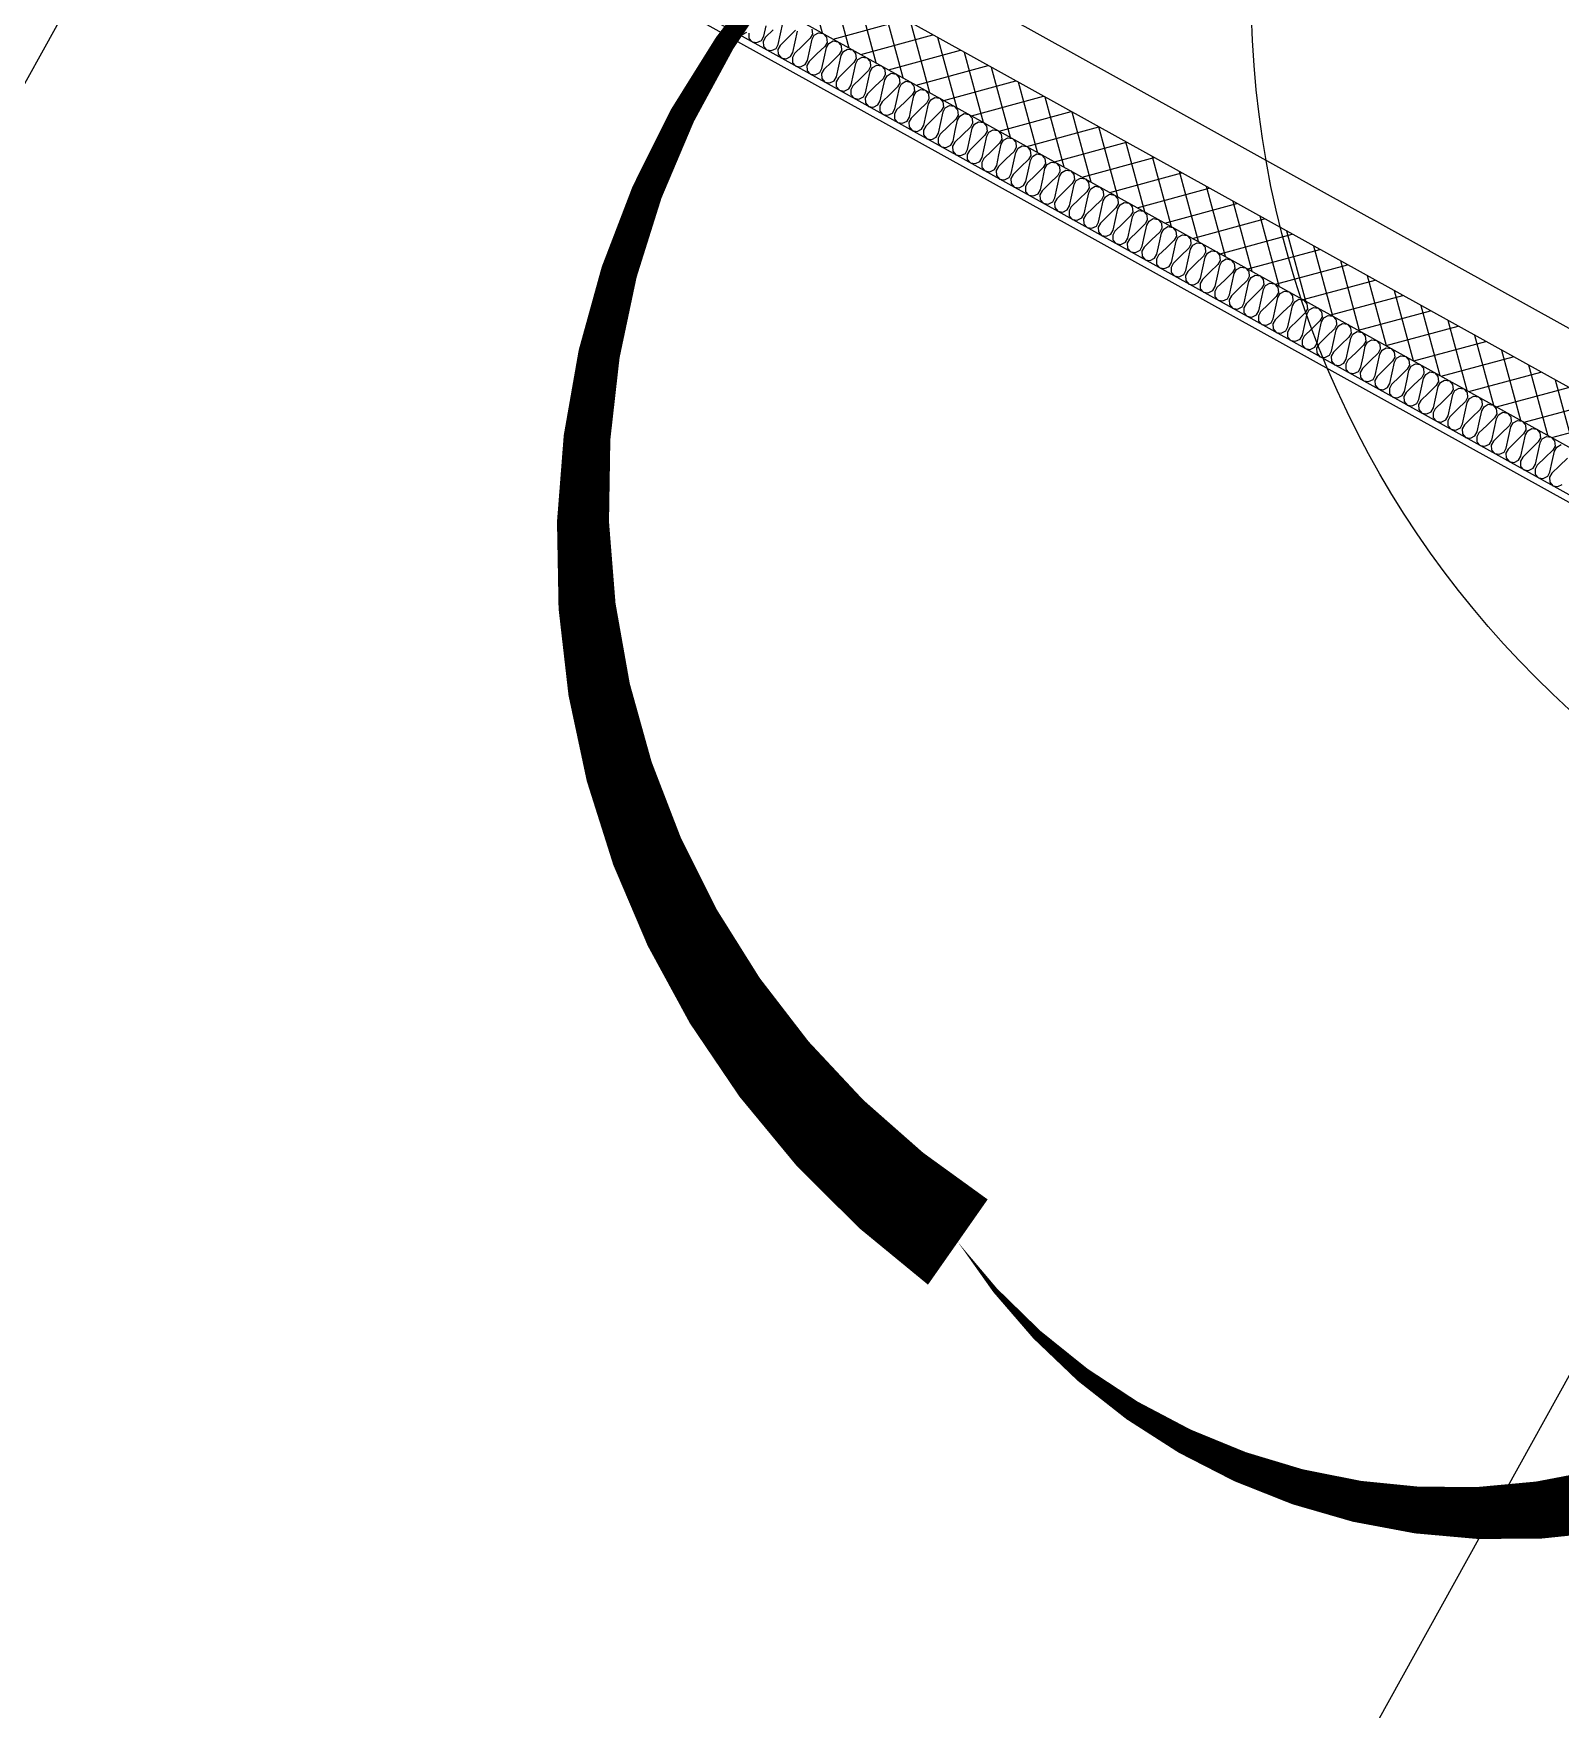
# Model space of a CAD drawing. Header units: millimetres. Extents: x -21000 to 567700, y 435000 to 850800.
# Drawn here: x 281329 to 285732, y 597867 to 602697 of the extents above; entities that cross this region are included whole.
import ezdxf
from ezdxf.xclip import XClip

# ---------------------------------------------------------------- set-up
doc = ezdxf.new("R2010")
doc.units = ezdxf.units.MM
doc.header["$LTSCALE"] = 700
doc.header["$XCLIPFRAME"] = 2
doc.linetypes.add('AB_Pbase$0$주차장기둥$0$CEN', pattern=[62, 60, -1, 0, -1])
doc.layers.get('0').update_dxf_attribs({"color": 2})
doc.layers.get('Defpoints').update_dxf_attribs({"color": 171})
for name, color, linetype in [('AB_Pbase$0$ELE8', 8, 'Continuous'), ('AB_Pbase$0$FIN', 6, 'Continuous'), ('AB_Pbase$0$INS', 8, 'Continuous'), ('AB_Pbase$0$WAL', 3, 'Continuous'), ('AB_Pbase$0$주차장기둥$0$CEN_P', 244, 'AB_Pbase$0$주차장기둥$0$CEN'), ('SYM', 7, 'Continuous')]:
    doc.layers.add(name, color=color, linetype=linetype)

# ---------------------------------------------------------------- blocks, each defined once
blk = doc.blocks.new('AB_Pbase$0$주차장기둥$0$cen 2bl 지하')
at = {"layer": 'AB_Pbase$0$주차장기둥$0$CEN_P', "color": 5}
for p, q in [((-17985.7, 66583), (-17985.7, 259281.2)), ((-23685.7, 66560), (-23685.7, 98983)), ((-119385.7, 93183), (119274.2, 93183))]:
    blk.add_line(p, q, dxfattribs=at)
blk = doc.blocks.new('AB_Pbase$0$주차장기둥')
at = {"rotation": 1.99999810188403}
blk.add_blockref('AB_Pbase$0$주차장기둥$0$cen 2bl 지하', (36991.8, -11666.7), dxfattribs=at)
blk = doc.blocks.new('AB_Pbase')
at = {"layer": 'AB_Pbase$0$ELE8'}
h = blk.add_hatch(dxfattribs=at)
h.set_pattern_fill('NET', color=256, scale=20, angle=15.182184)
h.paths.add_polyline_path([(273083.7, 576687.4), (271540, 577543.1), (269067.7, 573082.9), (269198.9, 573010.2), (271598.5, 577339.2), (273011, 576556.2)])
h.paths.add_polyline_path([(271036.4, 571991.6), (269969.4, 572583.1), (269896.7, 572451.9), (270963.7, 571860.4)])
h.paths.add_polyline_path([(267533.6, 573933.3), (268338.2, 573487.2), (268265.5, 573356), (267460.8, 573802.1)])
h.paths.add_polyline_path([(265762.5, 574915), (265689.7, 574783.8), (266666.9, 574242.1), (266739.6, 574373.3)])
h.paths.add_polyline_path([(282834.2, 606034.8), (283184, 605840.9), (283169.5, 605814.7), (283344.4, 605717.8), (283358.9, 605743.9), (283971.2, 605404.6), (286695.8, 610320), (286564.6, 610392.7), (286254.3, 609833), (283267.5, 611488.6), (283194.8, 611357.4), (286181.6, 609701.8), (283912.7, 605608.5), (280799.1, 607334.5), (280726.3, 607203.3), (282834.2, 606034.9)])
h.paths.add_polyline_path([(284863.4, 564098.5), (284936.1, 564229.7), (285618.3, 563851.5), (285545.6, 563720.4)])
h.paths.add_polyline_path([(288106.1, 564564.9), (288237.3, 564492.2), (288615.4, 565174.4), (288484.2, 565247.1)])
h.paths.add_polyline_path([(287614.8, 563328), (287687.5, 563459.2), (288859.5, 562809.5), (288786.8, 562678.3)])
h.paths.add_polyline_path([(290056.1, 561894.8), (289924.9, 561967.5), (289110.4, 560498.1), (289241.6, 560425.4)])
h.paths.add_polyline_path([(281687.8, 603760.5), (279492.5, 604977.4), (279630.7, 605226.6), (279761.9, 605153.9), (279696.4, 605035.8), (281760.5, 603891.7), (281687.8, 603760.5)])
h.paths.add_polyline_path([(282125.1, 603518.1), (286585.7, 601045.6), (286658.4, 601176.7), (282197.8, 603649.3), (282125.1, 603518.1)])
h.paths.add_polyline_path([(287197.9, 600706.2), (287270.6, 600837.4), (288119, 600367.1), (274239.1, 575327.1), (274107.9, 575399.8), (274340.4, 575819.3), (273623.2, 576216.8), (273695.9, 576348), (274413.1, 575950.5), (287915.1, 600308.6), (287197.9, 600706.2)])
at = {"layer": 'AB_Pbase$0$FIN'}
for p, q in [((287724.8, 600254.1), (279302.2, 604922.8)), ((287752, 600261.9), (279329.4, 604930.6))]:
    blk.add_line(p, q, dxfattribs=at)
at = {"layer": 'AB_Pbase$0$INS'}
for points in [[(283350.3, 602707), (283359.5, 602696.4), (283373.4, 602694.2), (283386.5, 602700.6)], [(283391.8, 602697.7), (283392.3, 602683.7), (283401.5, 602673.1), (283415.4, 602670.9), (283428.5, 602677.3), (283434.9, 602688.9), (283441.6, 602719.5)], [(283462.6, 602707.9), (283440.2, 602686), (283433.8, 602674.4), (283434.3, 602660.4), (283443.5, 602649.8), (283457.4, 602647.6), (283470.5, 602654.1), (283476.9, 602665.6), (283483.6, 602696.2), (283490.3, 602726.8)], [(283527, 602706.5), (283504.6, 602684.6), (283482.2, 602662.7), (283475.8, 602651.2), (283476.2, 602637.2), (283485.5, 602626.6), (283499.3, 602624.4), (283512.5, 602630.8), (283518.9, 602642.3), (283525.6, 602672.9), (283532.2, 602703.5)], [(283573.8, 602709.3), (283575.4, 602694.7), (283569, 602683.2), (283546.6, 602661.3), (283524.1, 602639.4), (283517.7, 602627.9), (283518.2, 602613.9), (283527.4, 602603.3), (283541.3, 602601.1), (283554.5, 602607.5), (283560.9, 602619.1), (283567.6, 602649.7), (283574.2, 602680.3), (283580.6, 602691.8), (283592.7, 602698.8), (283606.6, 602696.6), (283615.8, 602686), (283617.4, 602671.5), (283611, 602659.9), (283588.5, 602638), (283566.1, 602616.2), (283559.7, 602604.6), (283560.2, 602590.6), (283569.4, 602580), (283583.3, 602577.8), (283596.5, 602584.3), (283602.9, 602595.8), (283609.5, 602626.4), (283616.2, 602657), (283622.6, 602668.6), (283634.7, 602675.6), (283648.6, 602673.4), (283657.8, 602662.8), (283659.3, 602648.2), (283652.9, 602636.7), (283630.5, 602614.8), (283608.1, 602592.9), (283601.7, 602581.4), (283602.2, 602567.4), (283611.4, 602556.8), (283625.3, 602554.6), (283638.4, 602561), (283644.8, 602572.5), (283651.5, 602603.1), (283658.2, 602633.7), (283664.6, 602645.3), (283676.7, 602652.3), (283690.6, 602650.1), (283699.8, 602639.5), (283701.3, 602624.9), (283694.9, 602613.4), (283672.5, 602591.5), (283650.1, 602569.6), (283643.7, 602558.1), (283644.2, 602544.1), (283653.4, 602533.5), (283667.3, 602531.3), (283680.4, 602537.7), (283686.8, 602549.3), (283693.5, 602579.9), (283700.2, 602610.5), (283706.6, 602622), (283718.7, 602629), (283732.6, 602626.8), (283741.8, 602616.2), (283743.3, 602601.7), (283736.9, 602590.1), (283714.5, 602568.2), (283692.1, 602546.4), (283685.7, 602534.8), (283686.2, 602520.8), (283695.4, 602510.2), (283709.2, 602508), (283722.4, 602514.5), (283728.8, 602526), (283735.5, 602556.6), (283742.2, 602587.2), (283748.6, 602598.7), (283760.7, 602605.8), (283774.5, 602603.6), (283783.8, 602593), (283785.3, 602578.4), (283778.9, 602566.8), (283756.5, 602545), (283734.1, 602523.1), (283727.7, 602511.5), (283728.1, 602497.6), (283737.4, 602487), (283751.2, 602484.8), (283764.4, 602491.2), (283770.8, 602502.7), (283777.5, 602533.3), (283784.1, 602563.9), (283790.5, 602575.5), (283802.6, 602582.5), (283816.5, 602580.3), (283825.7, 602569.7), (283827.3, 602555.1), (283820.9, 602543.6), (283798.5, 602521.7), (283776, 602499.8), (283769.6, 602488.3), (283770.1, 602474.3), (283779.3, 602463.7), (283793.2, 602461.5), (283806.4, 602467.9), (283812.8, 602479.5), (283819.4, 602510.1), (283826.1, 602540.7), (283832.5, 602552.2), (283844.6, 602559.2), (283858.5, 602557), (283867.7, 602546.4), (283869.3, 602531.9), (283862.9, 602520.3), (283840.4, 602498.4), (283818, 602476.6), (283811.6, 602465), (283812.1, 602451), (283821.3, 602440.4), (283835.2, 602438.2), (283848.4, 602444.6), (283854.8, 602456.2), (283861.4, 602486.8), (283868.1, 602517.4), (283874.5, 602528.9), (283886.6, 602535.9), (283900.5, 602533.7), (283909.7, 602523.2), (283911.2, 602508.6), (283904.8, 602497), (283882.4, 602475.2), (283860, 602453.3), (283853.6, 602441.7), (283854.1, 602427.8), (283863.3, 602417.2), (283877.2, 602415), (283890.3, 602421.4), (283896.7, 602432.9), (283903.4, 602463.5), (283910.1, 602494.1), (283916.5, 602505.7), (283928.6, 602512.7), (283942.5, 602510.5), (283951.7, 602499.9), (283953.2, 602485.3), (283946.8, 602473.8), (283924.4, 602451.9), (283902, 602430), (283895.6, 602418.5), (283896.1, 602404.5), (283905.3, 602393.9), (283919.2, 602391.7), (283932.3, 602398.1), (283938.7, 602409.7), (283945.4, 602440.3), (283952.1, 602470.9), (283958.5, 602482.4), (283970.6, 602489.4), (283984.5, 602487.2), (283993.7, 602476.6), (283995.2, 602462), (283988.8, 602450.5), (283966.4, 602428.6), (283944, 602406.7), (283937.6, 602395.2), (283938.1, 602381.2), (283947.3, 602370.6), (283961.1, 602368.4), (283974.3, 602374.8), (283980.7, 602386.4), (283987.4, 602417), (283994.1, 602447.6), (284000.4, 602459.1), (284012.6, 602466.1), (284026.4, 602463.9), (284035.7, 602453.3), (284037.2, 602438.8), (284030.8, 602427.2), (284008.4, 602405.4), (283986, 602383.5), (283979.6, 602371.9), (283980, 602357.9), (283989.3, 602347.3), (284003.1, 602345.1), (284016.3, 602351.6), (284022.7, 602363.1), (284029.4, 602393.7), (284036, 602424.3), (284042.4, 602435.9), (284054.5, 602442.9), (284068.4, 602440.7), (284077.6, 602430.1), (284079.2, 602415.5), (284072.8, 602404), (284050.4, 602382.1), (284027.9, 602360.2), (284021.5, 602348.7), (284022, 602334.7), (284031.2, 602324.1), (284045.1, 602321.9), (284058.3, 602328.3), (284064.7, 602339.8), (284071.3, 602370.4), (284078, 602401.1), (284084.4, 602412.6), (284096.5, 602419.6), (284110.4, 602417.4), (284119.6, 602406.8), (284121.1, 602392.2), (284114.8, 602380.7), (284092.3, 602358.8), (284069.9, 602336.9), (284063.5, 602325.4), (284064, 602311.4), (284073.2, 602300.8), (284087.1, 602298.6), (284100.3, 602305), (284106.7, 602316.6), (284113.3, 602347.2), (284120, 602377.8), (284126.4, 602389.3), (284138.5, 602396.3), (284152.4, 602394.1), (284161.6, 602383.5), (284163.1, 602369), (284156.7, 602357.4), (284134.3, 602335.5), (284111.9, 602313.7), (284105.5, 602302.1), (284106, 602288.1), (284115.2, 602277.5), (284129.1, 602275.3), (284142.2, 602281.8), (284148.6, 602293.3), (284155.3, 602323.9), (284162, 602354.5), (284168.4, 602366.1), (284180.5, 602373.1), (284194.4, 602370.9), (284203.6, 602360.3), (284205.1, 602345.7), (284198.7, 602334.2), (284176.3, 602312.3), (284153.9, 602290.4), (284147.5, 602278.9), (284148, 602264.9), (284157.2, 602254.3), (284171.1, 602252.1), (284184.2, 602258.5), (284190.6, 602270), (284197.3, 602300.6), (284204, 602331.2), (284210.4, 602342.8), (284222.5, 602349.8), (284236.3, 602347.6), (284245.6, 602337), (284247.1, 602322.4), (284240.7, 602310.9), (284218.3, 602289), (284195.9, 602267.1), (284189.5, 602255.6), (284190, 602241.6), (284199.2, 602231), (284213, 602228.8), (284226.2, 602235.2), (284232.6, 602246.8), (284239.3, 602277.4), (284245.9, 602308), (284252.3, 602319.5), (284264.5, 602326.5), (284278.3, 602324.3), (284287.6, 602313.7), (284289.1, 602299.2), (284282.7, 602287.6), (284260.3, 602265.7), (284237.9, 602243.9), (284231.5, 602232.3), (284231.9, 602218.3), (284241.2, 602207.7), (284255, 602205.5), (284268.2, 602212), (284274.6, 602223.5), (284281.3, 602254.1), (284287.9, 602284.7), (284294.3, 602296.3), (284306.4, 602303.3), (284320.3, 602301.1), (284329.5, 602290.5), (284331.1, 602275.9), (284324.7, 602264.3), (284302.2, 602242.5), (284279.8, 602220.6), (284273.4, 602209), (284273.9, 602195.1), (284283.1, 602184.5), (284297, 602182.3), (284310.2, 602188.7), (284316.6, 602200.2), (284323.2, 602230.8), (284329.9, 602261.4), (284336.3, 602273), (284348.4, 602280), (284362.3, 602277.8), (284371.5, 602267.2), (284373, 602252.6), (284366.6, 602241.1), (284344.2, 602219.2), (284321.8, 602197.3), (284315.4, 602185.8), (284315.9, 602171.8), (284325.1, 602161.2), (284339, 602159), (284352.2, 602165.4), (284358.6, 602177), (284365.2, 602207.6), (284371.9, 602238.2), (284378.3, 602249.7), (284390.4, 602256.7), (284404.3, 602254.5), (284413.5, 602243.9), (284415, 602229.4), (284408.6, 602217.8), (284386.2, 602195.9), (284363.8, 602174.1), (284357.4, 602162.5), (284357.9, 602148.5), (284367.1, 602137.9), (284381, 602135.7), (284394.1, 602142.2), (284400.5, 602153.7), (284407.2, 602184.3), (284413.9, 602214.9), (284420.3, 602226.4), (284432.4, 602233.5), (284446.3, 602231.2), (284455.5, 602220.7), (284457, 602206.1), (284450.6, 602194.5), (284428.2, 602172.7), (284405.8, 602150.8), (284399.4, 602139.2), (284399.9, 602125.3), (284409.1, 602114.7), (284423, 602112.5), (284436.1, 602118.9), (284442.5, 602130.4), (284449.2, 602161), (284455.9, 602191.6), (284462.3, 602203.2), (284474.4, 602210.2), (284488.2, 602208), (284497.5, 602197.4), (284499, 602182.8), (284492.6, 602171.3), (284470.2, 602149.4), (284447.8, 602127.5), (284441.4, 602116), (284441.8, 602102), (284451.1, 602091.4), (284464.9, 602089.2), (284478.1, 602095.6), (284484.5, 602107.2), (284491.2, 602137.8), (284497.8, 602168.4), (284504.2, 602179.9), (284516.4, 602186.9), (284530.2, 602184.7), (284539.4, 602174.1), (284541, 602159.5), (284534.6, 602148), (284512.2, 602126.1), (284489.7, 602104.2), (284483.3, 602092.7), (284483.8, 602078.7), (284493, 602068.1), (284506.9, 602065.9), (284520.1, 602072.3), (284526.5, 602083.9), (284533.2, 602114.5), (284539.8, 602145.1), (284546.2, 602156.6), (284558.3, 602163.6), (284572.2, 602161.4), (284581.4, 602150.8), (284583, 602136.3), (284576.6, 602124.7), (284554.1, 602102.9), (284531.7, 602081), (284525.3, 602069.4), (284525.8, 602055.4), (284535, 602044.9), (284548.9, 602042.7), (284562.1, 602049.1), (284568.5, 602060.6), (284575.1, 602091.2), (284581.8, 602121.8), (284588.2, 602133.4), (284600.3, 602140.4), (284614.2, 602138.2), (284623.4, 602127.6), (284624.9, 602113), (284618.5, 602101.5), (284596.1, 602079.6), (284573.7, 602057.7), (284567.3, 602046.2), (284567.8, 602032.2), (284577, 602021.6), (284590.9, 602019.4), (284604, 602025.8), (284610.4, 602037.4), (284617.1, 602068), (284623.8, 602098.6), (284630.2, 602110.1), (284642.3, 602117.1), (284656.2, 602114.9), (284665.4, 602104.3), (284666.9, 602089.7), (284660.5, 602078.2), (284638.1, 602056.3), (284615.7, 602034.4), (284609.3, 602022.9), (284609.8, 602008.9), (284619, 601998.3), (284632.9, 601996.1), (284646, 602002.5), (284652.4, 602014.1), (284659.1, 602044.7), (284665.8, 602075.3), (284672.2, 602086.8), (284684.3, 602093.8), (284698.2, 602091.6), (284707.4, 602081), (284708.9, 602066.5), (284702.5, 602054.9), (284680.1, 602033), (284657.7, 602011.2), (284651.3, 601999.6), (284651.8, 601985.6), (284661, 601975), (284674.9, 601972.8), (284688, 601979.3), (284694.4, 601990.8), (284701.1, 602021.4), (284707.8, 602052), (284714.2, 602063.6), (284726.3, 602070.6), (284740.1, 602068.4), (284749.4, 602057.8), (284750.9, 602043.2), (284744.5, 602031.7), (284722.1, 602009.8), (284699.7, 601987.9), (284693.3, 601976.4), (284693.7, 601962.4), (284703, 601951.8), (284716.8, 601949.6), (284730, 601956), (284736.4, 601967.5), (284743.1, 601998.1), (284749.7, 602028.7), (284756.1, 602040.3), (284768.3, 602047.3), (284782.1, 602045.1), (284791.3, 602034.5), (284792.9, 602019.9), (284786.5, 602008.4), (284764.1, 601986.5), (284741.6, 601964.6), (284735.2, 601953.1), (284735.7, 601939.1), (284744.9, 601928.5), (284758.8, 601926.3), (284772, 601932.7), (284778.4, 601944.3), (284785.1, 601974.9), (284791.7, 602005.5), (284798.1, 602017), (284810.2, 602024), (284824.1, 602021.8), (284833.3, 602011.2), (284834.9, 601996.7), (284828.5, 601985.1), (284806, 601963.2), (284783.6, 601941.4), (284777.2, 601929.8), (284777.7, 601915.8), (284786.9, 601905.2), (284800.8, 601903), (284814, 601909.5), (284820.4, 601921), (284827, 601951.6), (284833.7, 601982.2), (284840.1, 601993.8), (284852.2, 602000.8), (284866.1, 601998.6), (284875.3, 601988), (284876.8, 601973.4), (284870.4, 601961.8), (284848, 601940), (284825.6, 601918.1), (284819.2, 601906.6), (284819.7, 601892.6), (284828.9, 601882), (284842.8, 601879.8), (284855.9, 601886.2), (284862.3, 601897.7), (284869, 601928.3), (284875.7, 601958.9), (284882.1, 601970.5), (284894.2, 601977.5), (284908.1, 601975.3), (284917.3, 601964.7), (284918.8, 601950.1), (284912.4, 601938.6), (284890, 601916.7), (284867.6, 601894.8), (284861.2, 601883.3), (284861.7, 601869.3), (284870.9, 601858.7), (284884.8, 601856.5), (284897.9, 601862.9), (284904.3, 601874.5), (284911, 601905.1), (284917.7, 601935.7), (284924.1, 601947.2), (284936.2, 601954.2), (284950.1, 601952), (284959.3, 601941.4), (284960.8, 601926.9), (284954.4, 601915.3), (284932, 601893.4), (284909.6, 601871.6), (284903.2, 601860), (284903.7, 601846), (284912.9, 601835.4), (284926.7, 601833.2), (284939.9, 601839.7), (284946.3, 601851.2), (284953, 601881.8), (284959.7, 601912.4), (284966.1, 601923.9), (284978.2, 601931), (284992, 601928.8), (285001.3, 601918.2), (285002.8, 601903.6), (284996.4, 601892), (284974, 601870.2), (284951.6, 601848.3), (284945.2, 601836.7), (284945.6, 601822.8), (284954.9, 601812.2), (284968.7, 601810), (284981.9, 601816.4), (284988.3, 601827.9), (284995, 601858.5), (285001.6, 601889.1), (285008, 601900.7), (285020.1, 601907.7), (285034, 601905.5), (285043.2, 601894.9), (285044.8, 601880.3), (285038.4, 601868.8), (285016, 601846.9), (284993.5, 601825), (284987.1, 601813.5), (284987.6, 601799.5), (284996.8, 601788.9), (285010.7, 601786.7), (285023.9, 601793.1), (285030.3, 601804.7), (285036.9, 601835.3), (285043.6, 601865.9), (285050, 601877.4), (285062.1, 601884.4), (285076, 601882.2), (285085.2, 601871.6), (285086.8, 601857), (285080.4, 601845.5), (285057.9, 601823.6), (285035.5, 601801.8), (285029.1, 601790.2), (285029.6, 601776.2), (285038.8, 601765.6), (285052.7, 601763.4), (285065.9, 601769.8), (285072.3, 601781.4), (285078.9, 601812), (285085.6, 601842.6), (285092, 601854.1), (285104.1, 601861.1), (285118, 601858.9), (285127.2, 601848.3), (285128.7, 601833.8), (285122.3, 601822.2), (285099.9, 601800.4), (285077.5, 601778.5), (285071.1, 601766.9), (285071.6, 601753), (285080.8, 601742.4), (285094.7, 601740.2), (285107.8, 601746.6), (285114.2, 601758.1), (285120.9, 601788.7), (285127.6, 601819.3), (285134, 601830.9), (285146.1, 601837.9), (285160, 601835.7), (285169.2, 601825.1), (285170.7, 601810.5), (285164.3, 601799), (285141.9, 601777.1), (285119.5, 601755.2), (285113.1, 601743.7), (285113.6, 601729.7), (285122.8, 601719.1), (285136.7, 601716.9), (285149.8, 601723.3), (285156.2, 601734.9), (285162.9, 601765.5), (285169.6, 601796.1), (285176, 601807.6), (285188.1, 601814.6), (285202, 601812.4), (285211.2, 601801.8), (285212.7, 601787.2), (285206.3, 601775.7), (285183.9, 601753.8), (285161.5, 601731.9), (285155.1, 601720.4), (285155.6, 601706.4), (285164.8, 601695.8), (285178.6, 601693.6), (285191.8, 601700), (285198.2, 601711.6), (285204.9, 601742.2), (285211.5, 601772.8), (285217.9, 601784.3), (285230.1, 601791.3), (285243.9, 601789.1), (285253.2, 601778.5), (285254.7, 601764), (285248.3, 601752.4), (285225.9, 601730.6), (285203.5, 601708.7), (285197.1, 601697.1), (285197.5, 601683.1), (285206.8, 601672.5), (285220.6, 601670.3), (285233.8, 601676.8), (285240.2, 601688.3), (285246.9, 601718.9), (285253.5, 601749.5), (285259.9, 601761.1), (285272, 601768.1), (285285.9, 601765.9), (285295.1, 601755.3), (285296.7, 601740.7), (285290.3, 601729.2), (285267.9, 601707.3), (285245.4, 601685.4), (285239, 601673.9), (285239.5, 601659.9), (285248.7, 601649.3), (285262.6, 601647.1), (285275.8, 601653.5), (285282.2, 601665), (285288.8, 601695.6), (285295.5, 601726.2), (285301.9, 601737.8), (285314, 601744.8), (285327.9, 601742.6), (285337.1, 601732), (285338.6, 601717.4), (285332.3, 601705.9), (285309.8, 601684), (285287.4, 601662.1), (285281, 601650.6), (285281.5, 601636.6), (285290.7, 601626), (285304.6, 601623.8), (285317.8, 601630.2), (285324.2, 601641.8), (285330.8, 601672.4), (285337.5, 601703), (285343.9, 601714.5), (285356, 601721.5), (285369.9, 601719.3), (285379.1, 601708.7), (285380.6, 601694.2), (285374.2, 601682.6), (285351.8, 601660.7), (285329.4, 601638.9), (285323, 601627.3), (285323.5, 601613.3), (285332.7, 601602.7), (285346.6, 601600.5), (285359.7, 601607), (285366.1, 601618.5), (285372.8, 601649.1), (285379.5, 601679.7), (285385.9, 601691.3), (285398, 601698.3), (285411.9, 601696.1), (285421.1, 601685.5), (285422.6, 601670.9), (285416.2, 601659.4), (285393.8, 601637.5), (285371.4, 601615.6), (285365, 601604.1), (285365.5, 601590.1), (285374.7, 601579.5), (285388.6, 601577.3), (285401.7, 601583.7), (285408.1, 601595.2), (285414.8, 601625.8), (285421.5, 601656.4), (285427.9, 601668), (285440, 601675), (285453.8, 601672.8), (285463.1, 601662.2), (285464.6, 601647.6), (285458.2, 601636.1), (285435.8, 601614.2), (285413.4, 601592.3), (285407, 601580.8), (285407.4, 601566.8), (285416.7, 601556.2), (285430.5, 601554), (285443.7, 601560.4), (285450.1, 601572), (285456.8, 601602.6), (285463.4, 601633.2), (285469.8, 601644.7), (285482, 601651.7), (285495.8, 601649.5), (285505.1, 601638.9), (285506.6, 601624.4), (285500.2, 601612.8), (285477.8, 601590.9), (285455.4, 601569.1), (285449, 601557.5), (285449.4, 601543.5), (285458.7, 601532.9), (285472.5, 601530.7), (285485.7, 601537.2), (285492.1, 601548.7), (285498.8, 601579.3), (285505.4, 601609.9), (285511.8, 601621.4), (285523.9, 601628.5), (285537.8, 601626.3), (285547, 601615.7), (285548.6, 601601.1), (285542.2, 601589.5), (285519.7, 601567.7), (285497.3, 601545.8), (285490.9, 601534.2), (285491.4, 601520.3), (285500.6, 601509.7), (285514.5, 601507.5), (285527.7, 601513.9), (285534.1, 601525.4), (285540.7, 601556), (285547.4, 601586.6), (285553.8, 601598.2), (285565.9, 601605.2), (285579.8, 601603), (285589, 601592.4), (285590.5, 601577.8), (285584.1, 601566.3), (285561.7, 601544.4), (285539.3, 601522.5), (285532.9, 601511), (285533.4, 601497), (285542.6, 601486.4), (285556.5, 601484.2), (285569.7, 601490.6), (285576.1, 601502.2), (285582.7, 601532.8), (285589.4, 601563.4), (285595.8, 601574.9), (285607.9, 601581.9), (285621.8, 601579.7), (285631, 601569.1), (285632.5, 601554.6), (285626.1, 601543), (285603.7, 601521.1), (285581.3, 601499.3), (285574.9, 601487.7), (285575.4, 601473.7), (285584.6, 601463.1), (285598.5, 601460.9), (285611.6, 601467.3), (285618, 601478.9), (285624.7, 601509.5), (285631.4, 601540.1), (285637.8, 601551.6), (285649.9, 601558.6), (285663.8, 601556.4), (285673, 601545.8), (285674.5, 601531.3), (285668.1, 601519.7), (285645.7, 601497.9), (285623.3, 601476), (285616.9, 601464.4), (285617.4, 601450.5), (285626.6, 601439.9), (285640.5, 601437.7), (285653.6, 601444.1), (285660, 601455.6), (285666.7, 601486.2), (285673.4, 601516.8), (285679.8, 601528.4), (285691.9, 601535.4), (285705.7, 601533.2), (285715, 601522.6), (285716.5, 601508), (285710.1, 601496.5), (285687.7, 601474.6), (285665.3, 601452.7), (285658.9, 601441.2), (285659.3, 601427.2), (285668.6, 601416.6), (285682.4, 601414.4), (285695.6, 601420.8), (285702, 601432.4), (285708.7, 601463), (285715.3, 601493.6), (285721.7, 601505.1), (285733.9, 601512.1)], [(285752.1, 601473.2), (285729.7, 601451.3), (285707.2, 601429.4), (285700.8, 601417.9), (285701.3, 601403.9), (285710.5, 601393.3), (285724.4, 601391.1), (285737.6, 601397.5)]]:
    blk.add_lwpolyline(points, dxfattribs=at)
at = {"layer": 'AB_Pbase$0$WAL'}
blk.add_lwpolyline([(283724, 602803.3), (282197.8, 603649.3), (282125.1, 603518.1), (282125.1, 603518.1), (286585.7, 601045.6), (286658.4, 601176.7), (283855.2, 602730.6)], close=True, dxfattribs=at)
at = {"rotation": 329.0000000345588}
blk.add_blockref('AB_Pbase$0$주차장기둥', (231892.5, 539971.5), dxfattribs=at)

msp = doc.modelspace()

# ---------------------------------------------------------------- block references
ref = msp.add_blockref('AB_Pbase', (0, 0))
XClip(ref).set_block_clipping_path([(-0.000000015, 445500.0000000148), (493845.7187941075, 839949.3912975936)])

# ---------------------------------------------------------------- next in the draw order: linework, layer by layer
at = {"layer": 'Defpoints', "elevation": 0}
msp.add_lwpolyline([(283994.6, 599213.8, 0, 300, 0.520567), (286994.6, 599213.8, 0, 300, 0.520567), (289994.6, 599213.8, 0, 300, 0.520567), (291136.7, 601071.7, 0, 300, 0.520567), (291136.7, 604071.7, 0, 300, 0.520567), (290212.8, 606147.8, 0, 300, 0.520567), (287212.8, 606147.8, 0, 300, 0.520567), (284212.8, 606147.8, 0, 300, 0.520567), (283994.6, 603366, 0, 300, 0.520567)], format="xyseb", close=True, dxfattribs=at)
at = {"layer": 'SYM'}
msp.add_circle((287640.7, 602820.5, 0), 2800, dxfattribs=at)

doc.saveas('drawing.dxf')
